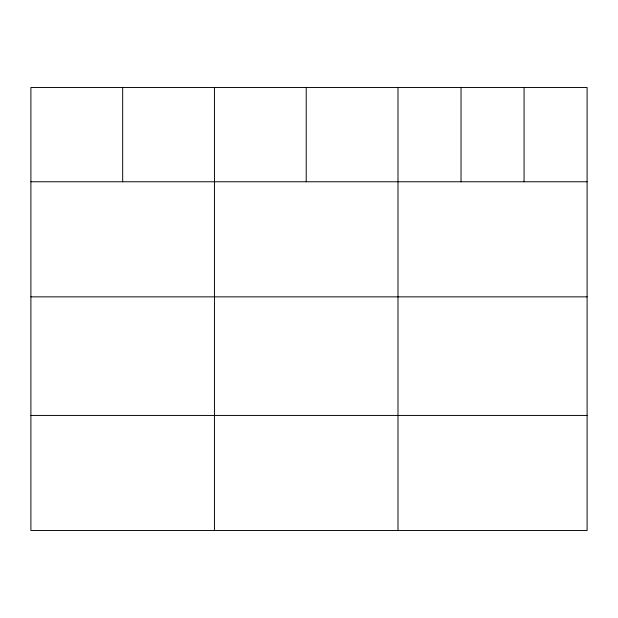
<?xml version="1.0" encoding="UTF-8"?>
<svg xmlns="http://www.w3.org/2000/svg" width="618" height="618" viewBox="0 0 618 618"><rect width="100%" height="100%" fill="white"/><g stroke="black" fill="none" stroke-linecap="round" stroke-linejoin="round"><path stroke-width="0.93" d="M587.1 181.769L587.1 530.522L30.9 530.522L30.9 87.478L587.1 87.478L587.1 181.769L30.9 181.769M30.9 296.856L587.1 296.856M30.9 415.435L587.1 415.435M524.064 87.478L524.064 181.769M461.028 87.478L461.028 181.769M397.992 87.478L397.992 530.522M306.219 87.478L306.219 181.769M214.446 87.478L214.446 530.522M122.673 87.478L122.673 181.769"/></g></svg>
